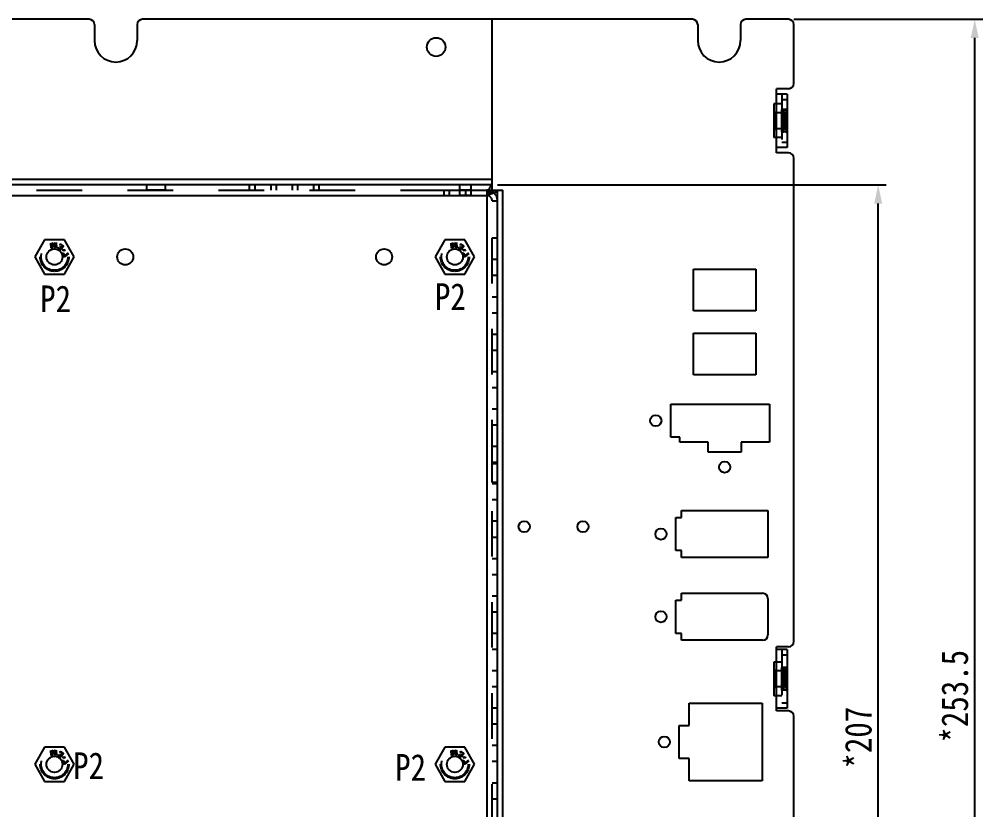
# Model space of a CAD drawing. Header units: millimetres. Extents: x 0 to 8948, y -1340 to 1100.
# Drawn here: x 6604.9 to 6785.4, y -780 to -632 of the extents above; entities that cross this region are included whole.
import ezdxf

# ---------------------------------------------------------------- set-up
doc = ezdxf.new("R2010")
doc.units = ezdxf.units.MM
doc.header["$LTSCALE"] = 85.25
doc.header["$PDMODE"] = 3
doc.header["$PDSIZE"] = 8
doc.linetypes.add('HIDDEN', pattern=[0.2, 0.1, -0.1])
doc.layers.get('0').update_dxf_attribs({"linetype": 'CONTINUOUS'})
doc.layers.get('Defpoints').update_dxf_attribs({"linetype": 'CONTINUOUS'})
doc.layers.add('02___PRT_ALL_AXES', color=7, linetype='CONTINUOUS')
doc.layers.add('DEFAULT_2', color=8, linetype='HIDDEN')
doc.styles.get("Standard").update_dxf_attribs({"font": 'txt', "width": 0.85})
doc.dimstyles.new('DIMSTYLE_1', dxfattribs={"dimtxt": 5, "dimasz": 3.5, "dimexe": 1.5, "dimexo": 1, "dimgap": 1.25, "dimtad": 1, "dimdsep": 46, "dimtxsty": 'Standard', "dimblk": '_FILLED', "dimblk1": '_FILLED', "dimblk2": '_FILLED', "dimcen": 0.09, "dimadec": 0, "dimazin": 0, "dimtp": 0.01, "dimtm": 0.01, "dimtfac": 1, "dimtofl": 0, "dimtmove": 0, "dimatfit": 3, "dimldrblk": '_FILLED', "dimfxl": 0, "dimtolj": 1, "dimarcsym": 0})

# ---------------------------------------------------------------- blocks, each defined once
blk = doc.blocks.new('_FILLED')
at = {"color": 0, "linetype": 'ByBlock'}
blk.add_solid([(0, 0), (-1, 0.214), (-1, -0.214)], dxfattribs=at)
blk = doc.blocks.new('*D105')
at = {"color": 0, "linetype": 'Continuous', "lineweight": -2, "transparency": 16777216}
for p, q in [((6694.51, -663), (6767.32, -663)), ((6765.82, -866.5), (6765.82, -666.5)), ((6694.51, -870), (6767.32, -870))]:
    blk.add_line(p, q, dxfattribs=at)
at = {"layer": 'Defpoints', "color": 0, "linetype": 'Continuous', "transparency": 16777216}
for p in [(6693.51, -663), (6765.82, -663), (6693.51, -870)]:
    blk.add_point(p, dxfattribs=at)
at = {"color": 0, "linetype": 'Continuous', "lineweight": -2, "transparency": 16777216, "xscale": 3.5, "yscale": 3.5, "zscale": 3.5}
for p, rotation in [((6765.82, -663), 90), ((6765.82, -870), 270)]:
    blk.add_blockref('_FILLED', p, dxfattribs=dict(at, rotation=rotation))
at = {"color": 0, "linetype": 'Continuous', "transparency": 16777216, "insert": (6759.57, -766.5), "char_height": 5, "width": 17, "attachment_point": 2, "rotation": 90}
blk.add_mtext('\\A1;*207', dxfattribs=at)
blk = doc.blocks.new('*D112')
at = {"color": 0, "linetype": 'Continuous', "lineweight": -2, "transparency": 16777216}
for p, q in [((6750.01, -632), (6785.4, -632)), ((6783.9, -882), (6783.9, -635.5)), ((6750.01, -885.5), (6785.4, -885.5))]:
    blk.add_line(p, q, dxfattribs=at)
at = {"layer": 'Defpoints', "color": 0, "linetype": 'Continuous', "transparency": 16777216}
for p in [(6749.01, -632), (6783.9, -632), (6749.01, -885.5)]:
    blk.add_point(p, dxfattribs=at)
at = {"color": 0, "linetype": 'Continuous', "lineweight": -2, "transparency": 16777216, "xscale": 3.5, "yscale": 3.5, "zscale": 3.5}
for p, rotation in [((6783.9, -632), 90), ((6783.9, -885.5), 270)]:
    blk.add_blockref('_FILLED', p, dxfattribs=dict(at, rotation=rotation))
at = {"color": 0, "linetype": 'Continuous', "transparency": 16777216, "insert": (6777.65, -758.75), "char_height": 5, "width": 25.5, "attachment_point": 2, "rotation": 90}
blk.add_mtext('\\A1;*253.5', dxfattribs=at)

msp = doc.modelspace()

# ---------------------------------------------------------------- linework, layer by layer
at = {"color": 1, "linetype": 'Continuous'}
for p, q in [((6618.013, -631.996), (6468.013, -631.996)), ((6731.013, -631.996), (6628.013, -631.996))]:
    msp.add_line(p, q, dxfattribs=at)
at = {"color": 3, "linetype": 'Continuous'}
for p, q in [((6619.013, -632.996), (6619.013, -635.996)), ((6627.013, -632.996), (6627.013, -635.996)), ((6693.513, -662.996), (6693.513, -631.996)), ((6732.013, -632.996), (6732.013, -635.996)), ((6740.013, -632.996), (6740.013, -635.996)), ((6749.013, -631.996), (6741.013, -631.996)), ((6750.013, -643.996), (6750.013, -632.996)), ((6749.013, -644.996), (6746.763, -644.996)), ((6746.763, -656.996), (6746.763, -644.996)), ((6748.763, -645.996), (6746.763, -645.996)), ((6748.763, -645.996), (6748.763, -655.996)), ((6748.763, -655.996), (6746.763, -655.996)), ((6749.013, -656.996), (6746.763, -656.996)), ((6750.013, -748.496), (6750.013, -657.996)), ((6693.513, -661.996), (6377.513, -661.996)), ((6693.513, -662.996), (6377.513, -662.996)), ((6694.513, -868.996), (6694.513, -663.996)), ((6694.514, -663.996), (6695.513, -663.996)), ((6695.513, -823.746), (6695.513, -663.996)), ((6378.513, -664.996), (6692.513, -664.996)), ((6692.513, -664.996), (6692.513, -867.996)), ((6731.203, -678.776), (6742.903, -678.776)), ((6731.203, -686.576), (6731.203, -678.776)), ((6742.903, -678.776), (6742.903, -686.576)), ((6742.903, -686.576), (6731.203, -686.576)), ((6731.203, -690.776), (6742.903, -690.776)), ((6731.203, -698.576), (6731.203, -690.776)), ((6742.903, -690.776), (6742.903, -698.576)), ((6742.903, -698.576), (6731.203, -698.576)), ((6726.953, -704.056), (6745.453, -704.056)), ((6726.953, -710.256), (6726.953, -704.056)), ((6745.453, -704.056), (6745.453, -711.156)), ((6728.653, -710.256), (6726.953, -710.256)), ((6728.653, -711.156), (6728.653, -710.256)), ((6733.953, -711.156), (6728.653, -711.156)), ((6733.953, -713.056), (6733.953, -711.156)), ((6745.453, -711.156), (6740.153, -711.156)), ((6740.153, -711.156), (6740.153, -713.056)), ((6740.153, -713.056), (6733.953, -713.056)), ((6727.923, -725.286), (6728.973, -725.286)), ((6727.923, -731.486), (6727.923, -725.286)), ((6728.973, -723.986), (6745.173, -723.986)), ((6728.973, -725.286), (6728.973, -723.986)), ((6745.173, -723.986), (6745.173, -732.786)), ((6728.973, -731.486), (6727.923, -731.486)), ((6728.973, -732.786), (6728.973, -731.486)), ((6745.173, -732.786), (6728.973, -732.786)), ((6728.963, -739.476), (6744.163, -739.476)), ((6728.963, -740.776), (6728.963, -739.476)), ((6727.923, -740.776), (6728.963, -740.776)), ((6727.923, -746.976), (6727.923, -740.776)), ((6745.163, -740.476), (6745.163, -747.276)), ((6728.963, -746.976), (6727.923, -746.976)), ((6728.963, -748.276), (6728.963, -746.976)), ((6744.163, -748.276), (6728.963, -748.276)), ((6749.013, -749.496), (6746.763, -749.496)), ((6746.763, -761.496), (6746.763, -749.496)), ((6748.763, -749.996), (6746.763, -749.996)), ((6748.763, -749.996), (6748.763, -760.996)), ((6730.403, -760.056), (6744.103, -760.056)), ((6730.403, -764.206), (6730.403, -760.056)), ((6744.103, -760.056), (6744.103, -774.556)), ((6748.763, -760.996), (6746.763, -760.996)), ((6749.013, -761.496), (6746.763, -761.496)), ((6750.013, -846.996), (6750.013, -762.496)), ((6728.553, -764.206), (6730.403, -764.206)), ((6728.553, -770.406), (6728.553, -764.206)), ((6730.403, -770.406), (6728.553, -770.406)), ((6730.403, -774.556), (6730.403, -770.406)), ((6744.103, -774.556), (6730.403, -774.556))]:
    msp.add_line(p, q, dxfattribs=at)
at = {"color": 7, "linetype": 'Continuous'}
for p, q in [((6693.513, -663.996), (6693.513, -662.996)), ((6693.513, -663.996), (6694.513, -663.996)), ((6609.666, -673.296), (6607.818, -676.496)), ((6613.361, -673.296), (6609.666, -673.296)), ((6615.208, -676.496), (6613.361, -673.296)), ((6684.666, -673.296), (6682.818, -676.496)), ((6688.361, -673.296), (6684.666, -673.296)), ((6690.208, -676.496), (6688.361, -673.296)), ((6607.818, -676.496), (6609.666, -679.696)), ((6613.361, -679.696), (6615.208, -676.496)), ((6682.818, -676.496), (6684.666, -679.696)), ((6688.361, -679.696), (6690.208, -676.496)), ((6609.666, -679.696), (6613.361, -679.696)), ((6684.666, -679.696), (6688.361, -679.696)), ((6609.666, -768.296), (6607.818, -771.496)), ((6613.361, -768.296), (6609.666, -768.296)), ((6615.208, -771.496), (6613.361, -768.296)), ((6684.666, -768.296), (6682.818, -771.496)), ((6688.361, -768.296), (6684.666, -768.296)), ((6690.208, -771.496), (6688.361, -768.296)), ((6607.818, -771.496), (6609.666, -774.696)), ((6613.361, -774.696), (6615.208, -771.496)), ((6682.818, -771.496), (6684.666, -774.696)), ((6688.361, -774.696), (6690.208, -771.496)), ((6609.666, -774.696), (6613.361, -774.696)), ((6684.666, -774.696), (6688.361, -774.696))]:
    msp.add_line(p, q, dxfattribs=at)
at = {"color": 3, "linetype": 'Continuous'}
for centre, radius, start, end in [((6618.013, -632.996), 1, 0, 90), ((6628.013, -632.996), 1, 90, 180), ((6731.013, -632.996), 1, 0, 90), ((6741.013, -632.996), 1, 90, 180), ((6749.013, -632.996), 1, 0, 90), ((6736.013, -635.996), 4, 180, 0), ((6749.013, -643.996), 1, 270, 0), ((6749.013, -657.996), 1, 0, 90), ((6692.513, -665.996), 2, 62.28559, 70.01104), ((6744.163, -740.476), 1, 0, 90), ((6744.163, -747.276), 1, 270, 0), ((6749.013, -748.496), 1, 270, 0), ((6749.013, -762.496), 1, 0, 90)]:
    msp.add_arc(centre, radius, start, end, dxfattribs=at)
at = {"color": 1, "linetype": 'Continuous'}
msp.add_arc((6623.013, -635.996), 4, 180, 0, dxfattribs=at)
at = {"color": 3, "linetype": 'Continuous'}
for points in [[(6693.513, -662.996), (6693.415, -662.996), (6693.263, -663.127), (6693.126, -663.345), (6692.948, -663.706), (6692.747, -664.263), (6692.594, -664.74), (6692.513, -664.996)], [(6694.513, -663.996), (6694.513, -664.093), (6694.382, -664.246), (6694.163, -664.383), (6693.802, -664.56), (6693.246, -664.762), (6692.769, -664.914), (6692.513, -664.996)]]:
    msp.add_open_spline(points, degree=3, knots=[0, 0, 0, 0, 0.1275582, 0.2247905, 0.3461005, 0.6491201, 1, 1, 1, 1], dxfattribs=at)
at = {"color": 7, "linetype": 'Continuous'}
for points in [[(6693.513, -663.996), (6693.513, -664.189), (6693.267, -664.481), (6692.887, -664.757), (6692.642, -664.914), (6692.513, -664.996)], [(6693.513, -663.996), (6693.32, -663.996), (6693.028, -664.242), (6692.752, -664.621), (6692.595, -664.867), (6692.513, -664.996)]]:
    msp.add_open_spline(points, degree=3, knots=[0, 0, 0, 0, 0.4006962, 0.6839153, 1, 1, 1, 1], dxfattribs=at)
at = {"layer": '02___PRT_ALL_AXES', "color": 8, "linetype": 'HIDDEN'}
for p, q in [((6748.763, -648.896), (6747.763, -648.896)), ((6747.763, -653.096), (6747.763, -648.896)), ((6748.763, -653.096), (6748.763, -648.896)), ((6748.763, -653.096), (6747.763, -653.096)), ((6628.763, -662.996), (6628.763, -663.996)), ((6632.263, -662.996), (6628.763, -662.996)), ((6632.263, -663.996), (6628.763, -663.996)), ((6632.263, -662.996), (6632.263, -663.996)), ((6689.563, -662.996), (6687.463, -662.996)), ((6687.463, -664.996), (6687.463, -662.996)), ((6689.563, -663.996), (6687.463, -663.996)), ((6688.513, -663.996), (6688.513, -664.996)), ((6689.563, -664.996), (6689.563, -662.996)), ((6689.563, -664.996), (6687.463, -664.996)), ((6694.513, -715.246), (6693.513, -715.246)), ((6693.513, -718.746), (6693.513, -715.246)), ((6694.513, -718.746), (6694.513, -715.246)), ((6694.513, -718.746), (6693.513, -718.746)), ((6748.763, -753.396), (6747.763, -753.396)), ((6747.763, -757.596), (6747.763, -753.396)), ((6748.763, -757.596), (6748.763, -753.396)), ((6748.763, -757.596), (6747.763, -757.596))]:
    msp.add_line(p, q, dxfattribs=at)
at = {"layer": '02___PRT_ALL_AXES', "color": 1, "linetype": 'Continuous'}
for centre, radius in [((6683.013, -637.196), 1.75), ((6624.763, -676.496), 1.5), ((6673.263, -676.496), 1.5)]:
    msp.add_circle(centre, radius, dxfattribs=at)
at = {"layer": '02___PRT_ALL_AXES', "color": 3, "linetype": 'Continuous'}
for centre, radius in [((6611.513, -676.496), 1.5), ((6686.513, -676.496), 1.5), ((6724.153, -707.156), 1.05), ((6737.053, -715.856), 1.05), ((6699.513, -726.996), 1.05), ((6710.513, -726.996), 1.05), ((6725.123, -728.386), 1.05), ((6725.123, -743.876), 1.05), ((6725.753, -767.306), 1.05), ((6611.513, -771.496), 1.5), ((6686.513, -771.496), 1.5)]:
    msp.add_circle(centre, radius, dxfattribs=at)
at = {"layer": 'DEFAULT_2', "color": 8, "linetype": 'HIDDEN'}
for p, q in [((6747.763, -645.996), (6747.763, -655.996)), ((6747.763, -647.846), (6746.263, -647.846)), ((6746.263, -647.846), (6746.263, -654.146)), ((6747.763, -646.996), (6748.763, -646.996)), ((6746.283, -648.52), (6746.263, -648.52)), ((6746.283, -648.534), (6746.263, -648.534)), ((6746.263, -648.556), (6746.283, -648.556)), ((6746.283, -648.564), (6746.263, -648.564)), ((6746.283, -648.602), (6746.263, -648.602)), ((6746.263, -648.602), (6746.283, -648.602)), ((6746.283, -648.603), (6746.263, -648.603)), ((6746.283, -648.605), (6746.263, -648.605)), ((6746.283, -648.615), (6746.263, -648.615)), ((6746.263, -648.625), (6746.283, -648.625)), ((6746.283, -648.849), (6746.263, -648.849)), ((6746.283, -648.882), (6746.263, -648.882)), ((6746.283, -648.963), (6746.263, -648.963)), ((6746.283, -648.996), (6746.263, -648.996)), ((6746.283, -649.004), (6746.263, -649.004)), ((6746.283, -649.017), (6746.263, -649.017)), ((6746.283, -649.037), (6746.263, -649.037)), ((6746.283, -649.038), (6746.263, -649.038)), ((6746.283, -649.04), (6746.263, -649.04)), ((6746.283, -649.067), (6746.263, -649.067)), ((6746.283, -649.068), (6746.263, -649.068)), ((6746.283, -649.074), (6746.263, -649.074)), ((6746.283, -649.084), (6746.263, -649.084)), ((6746.263, -649.096), (6746.283, -649.096)), ((6746.283, -649.097), (6746.263, -649.097)), ((6746.283, -649.142), (6746.263, -649.142)), ((6746.283, -649.154), (6746.263, -649.154)), ((6746.283, -649.183), (6746.263, -649.183)), ((6746.283, -649.187), (6746.263, -649.187)), ((6746.263, -649.19), (6746.283, -649.19)), ((6746.263, -649.196), (6746.283, -649.196)), ((6746.563, -649.496), (6746.263, -649.196)), ((6746.283, -649.264), (6746.263, -649.264)), ((6746.283, -649.281), (6746.263, -649.281)), ((6746.283, -649.284), (6746.263, -649.284)), ((6746.283, -649.285), (6746.263, -649.285)), ((6746.263, -649.287), (6746.283, -649.287)), ((6746.283, -649.301), (6746.263, -649.301)), ((6746.283, -649.304), (6746.263, -649.304)), ((6746.263, -649.306), (6746.283, -649.306)), ((6746.283, -649.319), (6746.263, -649.319)), ((6746.283, -649.321), (6746.263, -649.321)), ((6746.283, -649.329), (6746.263, -649.329)), ((6746.283, -649.329), (6746.263, -649.329)), ((6746.283, -649.39), (6746.263, -649.39)), ((6746.283, -649.391), (6746.263, -649.391)), ((6746.263, -649.403), (6746.283, -649.403)), ((6746.283, -649.428), (6746.263, -649.428)), ((6746.283, -649.434), (6746.263, -649.434)), ((6746.283, -649.449), (6746.263, -649.449)), ((6746.283, -649.452), (6746.263, -649.452)), ((6746.263, -649.465), (6746.283, -649.465)), ((6746.283, -649.469), (6746.263, -649.469)), ((6746.283, -649.479), (6746.263, -649.479)), ((6746.263, -649.48), (6746.283, -649.48)), ((6746.283, -649.483), (6746.263, -649.483)), ((6746.283, -649.494), (6746.263, -649.494)), ((6746.263, -649.508), (6746.283, -649.508)), ((6746.263, -649.509), (6746.283, -649.509)), ((6746.283, -649.51), (6746.263, -649.51)), ((6746.263, -649.544), (6746.283, -649.544)), ((6746.283, -649.551), (6746.263, -649.551)), ((6746.283, -649.61), (6746.263, -649.61)), ((6746.263, -649.618), (6746.283, -649.618)), ((6746.283, -649.642), (6746.263, -649.642)), ((6746.283, -649.653), (6746.263, -649.653)), ((6746.263, -649.665), (6746.283, -649.665)), ((6746.263, -649.676), (6746.283, -649.676)), ((6746.283, -649.676), (6746.263, -649.676)), ((6746.283, -649.687), (6746.263, -649.687)), ((6746.283, -649.689), (6746.263, -649.689)), ((6746.283, -649.727), (6746.263, -649.727)), ((6746.283, -648.52), (6746.283, -650.411)), ((6748.433, -649.496), (6746.563, -649.496)), ((6746.563, -649.496), (6746.563, -652.496)), ((6748.143, -648.871), (6747.763, -648.871)), ((6748.143, -649.096), (6748.633, -648.871)), ((6748.143, -653.121), (6748.143, -648.871)), ((6748.433, -649.496), (6748.733, -649.196)), ((6748.433, -649.496), (6748.433, -652.496)), ((6748.733, -648.871), (6748.633, -648.871)), ((6748.633, -648.871), (6748.633, -653.121)), ((6748.733, -653.121), (6748.733, -648.871)), ((6746.283, -649.756), (6746.263, -649.756)), ((6746.283, -649.764), (6746.263, -649.764)), ((6746.283, -649.764), (6746.263, -649.764)), ((6746.263, -649.84), (6746.283, -649.84)), ((6746.283, -649.858), (6746.263, -649.858)), ((6746.283, -649.887), (6746.263, -649.887)), ((6746.283, -649.9), (6746.263, -649.9)), ((6746.263, -649.91), (6746.283, -649.91)), ((6746.283, -649.927), (6746.263, -649.927)), ((6746.263, -649.958), (6746.283, -649.958)), ((6746.283, -649.965), (6746.263, -649.965)), ((6746.263, -650.094), (6746.283, -650.094)), ((6746.283, -650.129), (6746.263, -650.129)), ((6746.283, -650.157), (6746.263, -650.157)), ((6746.283, -650.165), (6746.263, -650.165)), ((6746.283, -650.194), (6746.263, -650.194)), ((6746.283, -650.205), (6746.263, -650.205)), ((6746.283, -650.233), (6746.263, -650.233)), ((6746.283, -650.241), (6746.263, -650.241)), ((6746.283, -650.4), (6746.263, -650.4)), ((6746.283, -650.411), (6746.263, -650.411)), ((6746.283, -650.551), (6746.263, -650.551)), ((6746.283, -650.552), (6746.263, -650.552)), ((6746.283, -650.593), (6746.263, -650.593)), ((6746.283, -650.602), (6746.263, -650.602)), ((6746.283, -650.603), (6746.263, -650.603)), ((6746.283, -650.604), (6746.263, -650.604)), ((6746.283, -650.626), (6746.263, -650.626)), ((6746.283, -650.632), (6746.263, -650.632)), ((6746.263, -650.633), (6746.283, -650.633)), ((6746.283, -650.637), (6746.263, -650.637)), ((6746.283, -650.641), (6746.263, -650.641)), ((6746.283, -650.719), (6746.263, -650.719)), ((6746.283, -650.734), (6746.263, -650.734)), ((6746.283, -650.735), (6746.263, -650.735)), ((6746.283, -650.744), (6746.263, -650.744)), ((6746.283, -650.768), (6746.263, -650.768)), ((6746.283, -650.78), (6746.263, -650.78)), ((6746.283, -650.825), (6746.263, -650.825)), ((6746.283, -650.853), (6746.263, -650.853)), ((6746.283, -650.859), (6746.263, -650.859)), ((6746.263, -650.885), (6746.283, -650.885)), ((6746.283, -650.885), (6746.263, -650.885)), ((6746.283, -650.891), (6746.263, -650.891)), ((6746.283, -650.893), (6746.263, -650.893)), ((6746.263, -650.9), (6746.283, -650.9)), ((6746.283, -650.904), (6746.263, -650.904)), ((6746.283, -650.931), (6746.263, -650.931)), ((6746.263, -650.932), (6746.283, -650.932)), ((6746.283, -650.551), (6746.283, -650.932)), ((6746.563, -652.496), (6746.263, -652.796)), ((6748.433, -652.496), (6746.563, -652.496)), ((6748.143, -653.121), (6747.763, -653.121)), ((6748.143, -652.896), (6748.633, -653.121)), ((6748.433, -652.496), (6748.733, -652.796)), ((6748.733, -653.121), (6748.633, -653.121)), ((6747.763, -654.146), (6746.263, -654.146)), ((6747.763, -654.996), (6748.763, -654.996)), ((6386.513, -663.996), (6684.513, -663.996)), ((6648.013, -662.996), (6648.013, -663.996)), ((6649.013, -662.996), (6649.013, -663.996)), ((6652.013, -662.996), (6652.013, -663.996)), ((6653.013, -662.996), (6653.013, -663.996)), ((6656.013, -662.996), (6656.013, -663.996)), ((6657.013, -662.996), (6657.013, -663.996)), ((6660.013, -662.996), (6660.013, -663.996)), ((6661.013, -662.996), (6661.013, -663.996)), ((6684.513, -663.996), (6692.513, -663.996)), ((6684.513, -664.996), (6684.513, -663.996)), ((6685.513, -664.996), (6685.513, -663.996)), ((6692.513, -663.996), (6693.513, -663.996)), ((6692.513, -663.996), (6692.513, -664.996)), ((6693.513, -868.996), (6693.513, -663.996)), ((6694.513, -663.996), (6694.514, -663.996)), ((6693.513, -665.996), (6694.513, -665.996)), ((6694.513, -672.996), (6693.513, -672.996)), ((6610.893, -674.836), (6610.825, -673.885)), ((6611.08, -674.822), (6610.893, -674.836)), ((6610.948, -673.855), (6611.003, -674.615)), ((6611.003, -674.615), (6611.237, -673.81)), ((6611.328, -673.909), (6611.08, -674.822)), ((6611.704, -674.778), (6611.328, -673.909)), ((6611.404, -673.798), (6611.751, -674.561)), ((6611.751, -674.561), (6611.696, -673.802)), ((6611.891, -674.764), (6611.704, -674.778)), ((6611.823, -673.814), (6611.891, -674.764)), ((6612.18, -674.739), (6612.206, -674.656)), ((6612.208, -674.855), (6612.18, -674.739)), ((6612.206, -674.656), (6612.295, -674.709)), ((6612.257, -674.935), (6612.208, -674.855)), ((6612.371, -675.028), (6612.257, -674.935)), ((6612.295, -674.709), (6612.298, -674.786)), ((6612.298, -674.786), (6612.33, -674.854)), ((6612.33, -674.854), (6612.408, -674.926)), ((6612.408, -674.926), (6612.48, -674.969)), ((6612.462, -674.189), (6612.513, -674.145)), ((6612.552, -674.243), (6612.462, -674.189)), ((6612.48, -674.969), (6612.58, -675.005)), ((6612.513, -674.145), (6612.582, -674.112)), ((6612.591, -674.217), (6612.552, -674.243)), ((6612.58, -675.005), (6612.655, -675)), ((6612.582, -674.112), (6612.657, -674.108)), ((6612.584, -674.634), (6612.627, -674.561)), ((6612.655, -674.677), (6612.584, -674.634)), ((6612.649, -674.202), (6612.591, -674.217)), ((6612.627, -674.561), (6612.699, -674.604)), ((6612.696, -674.205), (6612.649, -674.202)), ((6612.74, -674.778), (6612.655, -674.677)), ((6612.655, -675), (6612.724, -674.967)), ((6612.657, -674.108), (6612.751, -674.114)), ((6612.796, -674.241), (6612.696, -674.205)), ((6612.699, -674.604), (6612.817, -674.651)), ((6612.724, -674.967), (6612.746, -674.931)), ((6612.754, -674.836), (6612.74, -674.778)), ((6612.746, -674.931), (6612.754, -674.836)), ((6612.751, -674.114), (6612.827, -674.137)), ((6612.903, -674.305), (6612.796, -674.241)), ((6612.835, -674.984), (6612.813, -675.021)), ((6612.817, -674.651), (6612.892, -674.646)), ((6612.931, -674.744), (6612.82, -674.727)), ((6612.82, -674.727), (6612.858, -674.824)), ((6612.861, -674.901), (6612.835, -674.984)), ((6612.858, -674.824), (6612.861, -674.901)), ((6612.892, -674.646), (6612.972, -674.595)), ((6612.981, -674.377), (6612.903, -674.305)), ((6613, -674.711), (6612.931, -674.744)), ((6612.972, -674.595), (6613.016, -674.522)), ((6612.98, -674.229), (6613.036, -674.286)), ((6613.006, -674.417), (6612.981, -674.377)), ((6613.061, -674.649), (6613, -674.711)), ((6613.02, -674.475), (6613.006, -674.417)), ((6613.016, -674.522), (6613.02, -674.475)), ((6613.036, -674.286), (6613.086, -674.365)), ((6613.105, -674.576), (6613.061, -674.649)), ((6613.086, -674.365), (6613.117, -674.434)), ((6613.12, -674.51), (6613.105, -674.576)), ((6613.117, -674.434), (6613.12, -674.51)), ((6685.893, -674.836), (6685.825, -673.885)), ((6686.08, -674.822), (6685.893, -674.836)), ((6685.948, -673.855), (6686.003, -674.615)), ((6686.003, -674.615), (6686.237, -673.81)), ((6686.328, -673.909), (6686.08, -674.822)), ((6686.704, -674.778), (6686.328, -673.909)), ((6686.404, -673.798), (6686.751, -674.561)), ((6686.751, -674.561), (6686.696, -673.802)), ((6686.891, -674.764), (6686.704, -674.778)), ((6686.823, -673.814), (6686.891, -674.764)), ((6687.18, -674.739), (6687.206, -674.656)), ((6687.208, -674.855), (6687.18, -674.739)), ((6687.206, -674.656), (6687.295, -674.709)), ((6687.257, -674.935), (6687.208, -674.855)), ((6687.371, -675.028), (6687.257, -674.935)), ((6687.295, -674.709), (6687.298, -674.786)), ((6687.298, -674.786), (6687.33, -674.854)), ((6687.33, -674.854), (6687.408, -674.926)), ((6687.408, -674.926), (6687.48, -674.969)), ((6687.462, -674.189), (6687.513, -674.145)), ((6687.552, -674.243), (6687.462, -674.189)), ((6687.48, -674.969), (6687.58, -675.005)), ((6687.513, -674.145), (6687.582, -674.112)), ((6687.591, -674.217), (6687.552, -674.243)), ((6687.58, -675.005), (6687.655, -675)), ((6687.582, -674.112), (6687.657, -674.108)), ((6687.584, -674.634), (6687.627, -674.561)), ((6687.655, -674.677), (6687.584, -674.634)), ((6687.649, -674.202), (6687.591, -674.217)), ((6687.627, -674.561), (6687.699, -674.604)), ((6687.696, -674.205), (6687.649, -674.202)), ((6687.74, -674.778), (6687.655, -674.677)), ((6687.655, -675), (6687.724, -674.967)), ((6687.657, -674.108), (6687.751, -674.114)), ((6687.796, -674.241), (6687.696, -674.205)), ((6687.699, -674.604), (6687.817, -674.651)), ((6687.724, -674.967), (6687.746, -674.931)), ((6687.754, -674.836), (6687.74, -674.778)), ((6687.746, -674.931), (6687.754, -674.836)), ((6687.751, -674.114), (6687.827, -674.137)), ((6687.903, -674.305), (6687.796, -674.241)), ((6687.835, -674.984), (6687.813, -675.021)), ((6687.817, -674.651), (6687.892, -674.646)), ((6687.931, -674.744), (6687.82, -674.727)), ((6687.82, -674.727), (6687.858, -674.824)), ((6687.861, -674.901), (6687.835, -674.984)), ((6687.858, -674.824), (6687.861, -674.901)), ((6687.892, -674.646), (6687.972, -674.595)), ((6687.981, -674.377), (6687.903, -674.305)), ((6688, -674.711), (6687.931, -674.744)), ((6687.972, -674.595), (6688.016, -674.522)), ((6687.98, -674.229), (6688.036, -674.286)), ((6688.006, -674.417), (6687.981, -674.377)), ((6688.061, -674.649), (6688, -674.711)), ((6688.02, -674.475), (6688.006, -674.417)), ((6688.016, -674.522), (6688.02, -674.475)), ((6688.036, -674.286), (6688.086, -674.365)), ((6688.105, -674.576), (6688.061, -674.649)), ((6688.086, -674.365), (6688.117, -674.434)), ((6688.12, -674.51), (6688.105, -674.576)), ((6688.117, -674.434), (6688.12, -674.51)), ((6612.407, -675.05), (6612.371, -675.028)), ((6612.543, -675.106), (6612.407, -675.05)), ((6612.636, -675.113), (6612.543, -675.106)), ((6612.751, -675.083), (6612.636, -675.113)), ((6612.813, -675.021), (6612.751, -675.083)), ((6613.09, -675.758), (6613.194, -675.735)), ((6613.254, -676.49), (6613.09, -675.758)), ((6613.099, -675.203), (6613.104, -675.174)), ((6613.246, -675.227), (6613.099, -675.203)), ((6613.104, -675.174), (6613.28, -675.203)), ((6613.124, -675.313), (6613.246, -675.227)), ((6613.148, -675.347), (6613.124, -675.313)), ((6613.27, -675.261), (6613.148, -675.347)), ((6613.194, -675.735), (6613.33, -676.344)), ((6613.242, -675.408), (6613.27, -675.261)), ((6613.272, -675.413), (6613.242, -675.408)), ((6613.358, -676.466), (6613.254, -676.49)), ((6613.304, -675.237), (6613.272, -675.413)), ((6613.28, -675.203), (6613.313, -675.027)), ((6613.481, -675.266), (6613.304, -675.237)), ((6613.313, -675.027), (6613.343, -675.032)), ((6613.343, -675.032), (6613.315, -675.178)), ((6613.315, -675.178), (6613.437, -675.093)), ((6613.33, -676.344), (6614.107, -675.746)), ((6613.461, -675.127), (6613.339, -675.213)), ((6613.339, -675.213), (6613.486, -675.237)), ((6614.138, -675.864), (6613.358, -676.466)), ((6613.437, -675.093), (6613.461, -675.127)), ((6613.486, -675.237), (6613.481, -675.266)), ((6687.407, -675.05), (6687.371, -675.028)), ((6687.543, -675.106), (6687.407, -675.05)), ((6687.636, -675.113), (6687.543, -675.106)), ((6687.751, -675.083), (6687.636, -675.113)), ((6687.813, -675.021), (6687.751, -675.083)), ((6688.09, -675.758), (6688.194, -675.735)), ((6688.254, -676.49), (6688.09, -675.758)), ((6688.099, -675.203), (6688.104, -675.174)), ((6688.246, -675.227), (6688.099, -675.203)), ((6688.104, -675.174), (6688.28, -675.203)), ((6688.124, -675.313), (6688.246, -675.227)), ((6688.148, -675.347), (6688.124, -675.313)), ((6688.27, -675.261), (6688.148, -675.347)), ((6688.194, -675.735), (6688.33, -676.344)), ((6688.242, -675.408), (6688.27, -675.261)), ((6688.272, -675.413), (6688.242, -675.408)), ((6688.358, -676.466), (6688.254, -676.49)), ((6688.304, -675.237), (6688.272, -675.413)), ((6688.28, -675.203), (6688.313, -675.027)), ((6688.481, -675.266), (6688.304, -675.237)), ((6688.313, -675.027), (6688.343, -675.032)), ((6688.343, -675.032), (6688.315, -675.178)), ((6688.315, -675.178), (6688.437, -675.093)), ((6688.33, -676.344), (6689.107, -675.746)), ((6688.461, -675.127), (6688.339, -675.213)), ((6688.339, -675.213), (6688.486, -675.237)), ((6689.138, -675.864), (6688.358, -676.466)), ((6688.437, -675.093), (6688.461, -675.127)), ((6688.486, -675.237), (6688.481, -675.266)), ((6694.513, -676.996), (6693.513, -676.996)), ((6694.513, -679.996), (6693.513, -679.996)), ((6694.513, -683.996), (6693.513, -683.996)), ((6694.513, -686.996), (6693.513, -686.996)), ((6694.513, -690.996), (6693.513, -690.996)), ((6694.513, -693.996), (6693.513, -693.996)), ((6694.513, -697.996), (6693.513, -697.996)), ((6694.513, -700.996), (6693.513, -700.996)), ((6694.513, -704.996), (6693.513, -704.996)), ((6694.513, -707.996), (6693.513, -707.996)), ((6694.513, -711.996), (6693.513, -711.996)), ((6694.513, -714.996), (6693.513, -714.996)), ((6694.513, -718.996), (6693.513, -718.996)), ((6694.513, -721.996), (6693.513, -721.996)), ((6694.513, -725.996), (6693.513, -725.996)), ((6694.513, -728.996), (6693.513, -728.996)), ((6694.513, -732.996), (6693.513, -732.996)), ((6694.513, -735.996), (6693.513, -735.996)), ((6694.513, -739.996), (6693.513, -739.996)), ((6694.513, -742.996), (6693.513, -742.996)), ((6694.513, -746.996), (6693.513, -746.996)), ((6694.513, -749.996), (6693.513, -749.996)), ((6747.763, -749.996), (6747.763, -760.996)), ((6747.763, -752.346), (6746.263, -752.346)), ((6746.263, -752.346), (6746.263, -758.646)), ((6747.763, -750.996), (6748.763, -750.996)), ((6694.513, -753.996), (6693.513, -753.996)), ((6746.283, -753.02), (6746.263, -753.02)), ((6746.283, -753.034), (6746.263, -753.034)), ((6746.263, -753.056), (6746.283, -753.056)), ((6746.283, -753.064), (6746.263, -753.064)), ((6746.283, -753.102), (6746.263, -753.102)), ((6746.263, -753.102), (6746.283, -753.102)), ((6746.283, -753.103), (6746.263, -753.103)), ((6746.283, -753.105), (6746.263, -753.105)), ((6746.283, -753.115), (6746.263, -753.115)), ((6746.263, -753.125), (6746.283, -753.125)), ((6746.283, -753.349), (6746.263, -753.349)), ((6746.283, -753.382), (6746.263, -753.382)), ((6746.283, -753.463), (6746.263, -753.463)), ((6746.283, -753.496), (6746.263, -753.496)), ((6746.283, -753.504), (6746.263, -753.504)), ((6746.283, -753.517), (6746.263, -753.517)), ((6746.283, -753.537), (6746.263, -753.537)), ((6746.283, -753.538), (6746.263, -753.538)), ((6746.283, -753.54), (6746.263, -753.54)), ((6746.283, -753.567), (6746.263, -753.567)), ((6746.283, -753.568), (6746.263, -753.568)), ((6746.283, -753.574), (6746.263, -753.574)), ((6746.283, -753.584), (6746.263, -753.584)), ((6746.263, -753.596), (6746.283, -753.596)), ((6746.283, -753.597), (6746.263, -753.597)), ((6746.283, -753.642), (6746.263, -753.642)), ((6746.283, -753.654), (6746.263, -753.654)), ((6746.283, -753.683), (6746.263, -753.683)), ((6746.283, -753.687), (6746.263, -753.687)), ((6746.263, -753.69), (6746.283, -753.69)), ((6746.263, -753.696), (6746.283, -753.696)), ((6746.563, -753.996), (6746.263, -753.696)), ((6746.283, -753.764), (6746.263, -753.764)), ((6746.283, -753.781), (6746.263, -753.781)), ((6746.283, -753.784), (6746.263, -753.784)), ((6746.283, -753.785), (6746.263, -753.785)), ((6746.263, -753.787), (6746.283, -753.787)), ((6746.283, -753.801), (6746.263, -753.801)), ((6746.283, -753.804), (6746.263, -753.804)), ((6746.263, -753.806), (6746.283, -753.806)), ((6746.283, -753.819), (6746.263, -753.819)), ((6746.283, -753.821), (6746.263, -753.821)), ((6746.283, -753.829), (6746.263, -753.829)), ((6746.283, -753.829), (6746.263, -753.829)), ((6746.283, -753.89), (6746.263, -753.89)), ((6746.283, -753.891), (6746.263, -753.891)), ((6746.263, -753.903), (6746.283, -753.903)), ((6746.283, -753.928), (6746.263, -753.928)), ((6746.283, -753.934), (6746.263, -753.934)), ((6746.283, -753.949), (6746.263, -753.949)), ((6746.283, -753.952), (6746.263, -753.952)), ((6746.263, -753.965), (6746.283, -753.965)), ((6746.283, -753.969), (6746.263, -753.969)), ((6746.283, -753.979), (6746.263, -753.979)), ((6746.263, -753.98), (6746.283, -753.98)), ((6746.283, -753.983), (6746.263, -753.983)), ((6746.283, -753.994), (6746.263, -753.994)), ((6746.263, -754.008), (6746.283, -754.008)), ((6746.263, -754.009), (6746.283, -754.009)), ((6746.283, -754.01), (6746.263, -754.01)), ((6746.263, -754.044), (6746.283, -754.044)), ((6746.283, -754.051), (6746.263, -754.051)), ((6746.283, -754.11), (6746.263, -754.11)), ((6746.263, -754.118), (6746.283, -754.118)), ((6746.283, -754.142), (6746.263, -754.142)), ((6746.283, -754.153), (6746.263, -754.153)), ((6746.263, -754.165), (6746.283, -754.165)), ((6746.263, -754.176), (6746.283, -754.176)), ((6746.283, -754.176), (6746.263, -754.176)), ((6746.283, -754.187), (6746.263, -754.187)), ((6746.283, -754.189), (6746.263, -754.189)), ((6746.283, -754.227), (6746.263, -754.227)), ((6746.283, -754.256), (6746.263, -754.256)), ((6746.283, -754.264), (6746.263, -754.264)), ((6746.283, -754.264), (6746.263, -754.264)), ((6746.263, -754.34), (6746.283, -754.34)), ((6746.283, -754.358), (6746.263, -754.358)), ((6746.283, -754.387), (6746.263, -754.387)), ((6746.283, -754.4), (6746.263, -754.4)), ((6746.263, -754.41), (6746.283, -754.41)), ((6746.283, -754.427), (6746.263, -754.427)), ((6746.283, -753.02), (6746.283, -754.911)), ((6748.433, -753.996), (6746.563, -753.996)), ((6746.563, -753.996), (6746.563, -756.996)), ((6748.143, -753.371), (6747.763, -753.371)), ((6748.143, -753.596), (6748.633, -753.371)), ((6748.143, -757.621), (6748.143, -753.371)), ((6748.433, -753.996), (6748.733, -753.696)), ((6748.433, -753.996), (6748.433, -756.996)), ((6748.733, -753.371), (6748.633, -753.371)), ((6748.633, -753.371), (6748.633, -757.621)), ((6748.733, -757.621), (6748.733, -753.371)), ((6746.263, -754.458), (6746.283, -754.458)), ((6746.283, -754.465), (6746.263, -754.465)), ((6746.263, -754.594), (6746.283, -754.594)), ((6746.283, -754.629), (6746.263, -754.629)), ((6746.283, -754.657), (6746.263, -754.657)), ((6746.283, -754.665), (6746.263, -754.665)), ((6746.283, -754.694), (6746.263, -754.694)), ((6746.283, -754.705), (6746.263, -754.705)), ((6746.283, -754.733), (6746.263, -754.733)), ((6746.283, -754.741), (6746.263, -754.741)), ((6746.283, -754.9), (6746.263, -754.9)), ((6746.283, -754.911), (6746.263, -754.911)), ((6746.283, -755.051), (6746.263, -755.051)), ((6746.283, -755.052), (6746.263, -755.052)), ((6746.283, -755.093), (6746.263, -755.093)), ((6746.283, -755.102), (6746.263, -755.102)), ((6746.283, -755.103), (6746.263, -755.103)), ((6746.283, -755.104), (6746.263, -755.104)), ((6746.283, -755.126), (6746.263, -755.126)), ((6746.283, -755.132), (6746.263, -755.132)), ((6746.263, -755.133), (6746.283, -755.133)), ((6746.283, -755.137), (6746.263, -755.137)), ((6746.283, -755.141), (6746.263, -755.141)), ((6746.283, -755.219), (6746.263, -755.219)), ((6746.283, -755.234), (6746.263, -755.234)), ((6746.283, -755.235), (6746.263, -755.235)), ((6746.283, -755.244), (6746.263, -755.244)), ((6746.283, -755.268), (6746.263, -755.268)), ((6746.283, -755.28), (6746.263, -755.28)), ((6746.283, -755.325), (6746.263, -755.325)), ((6746.283, -755.353), (6746.263, -755.353)), ((6746.283, -755.359), (6746.263, -755.359)), ((6746.263, -755.385), (6746.283, -755.385)), ((6746.283, -755.385), (6746.263, -755.385)), ((6746.283, -755.391), (6746.263, -755.391)), ((6746.283, -755.393), (6746.263, -755.393)), ((6746.263, -755.4), (6746.283, -755.4)), ((6746.283, -755.404), (6746.263, -755.404)), ((6746.283, -755.431), (6746.263, -755.431)), ((6746.263, -755.432), (6746.283, -755.432)), ((6746.283, -755.051), (6746.283, -755.432)), ((6694.513, -756.996), (6693.513, -756.996)), ((6746.563, -756.996), (6746.263, -757.296)), ((6748.433, -756.996), (6746.563, -756.996)), ((6748.143, -757.621), (6747.763, -757.621)), ((6748.143, -757.396), (6748.633, -757.621)), ((6748.433, -756.996), (6748.733, -757.296)), ((6748.733, -757.621), (6748.633, -757.621)), ((6747.763, -758.646), (6746.263, -758.646)), ((6694.513, -760.996), (6693.513, -760.996)), ((6747.763, -759.996), (6748.763, -759.996)), ((6694.513, -763.996), (6693.513, -763.996)), ((6610.948, -768.855), (6611.003, -769.615)), ((6611.003, -769.615), (6611.237, -768.81)), ((6611.404, -768.798), (6611.751, -769.561)), ((6611.751, -769.561), (6611.696, -768.802)), ((6611.823, -768.814), (6611.891, -769.764)), ((6685.948, -768.855), (6686.003, -769.615)), ((6686.003, -769.615), (6686.237, -768.81)), ((6686.404, -768.798), (6686.751, -769.561)), ((6686.751, -769.561), (6686.696, -768.802)), ((6686.823, -768.814), (6686.891, -769.764)), ((6694.513, -767.996), (6693.513, -767.996)), ((6610.893, -769.836), (6610.825, -768.885)), ((6611.08, -769.822), (6610.893, -769.836)), ((6611.328, -768.909), (6611.08, -769.822)), ((6611.704, -769.778), (6611.328, -768.909)), ((6611.891, -769.764), (6611.704, -769.778)), ((6612.18, -769.739), (6612.206, -769.656)), ((6612.208, -769.855), (6612.18, -769.739)), ((6612.206, -769.656), (6612.295, -769.709)), ((6612.257, -769.935), (6612.208, -769.855)), ((6612.371, -770.028), (6612.257, -769.935)), ((6612.295, -769.709), (6612.298, -769.786)), ((6612.298, -769.786), (6612.33, -769.854)), ((6612.33, -769.854), (6612.408, -769.926)), ((6612.407, -770.05), (6612.371, -770.028)), ((6612.543, -770.106), (6612.407, -770.05)), ((6612.408, -769.926), (6612.48, -769.969)), ((6612.462, -769.189), (6612.513, -769.145)), ((6612.552, -769.243), (6612.462, -769.189)), ((6612.48, -769.969), (6612.58, -770.005)), ((6612.513, -769.145), (6612.582, -769.112)), ((6612.636, -770.113), (6612.543, -770.106)), ((6612.591, -769.217), (6612.552, -769.243)), ((6612.58, -770.005), (6612.655, -770)), ((6612.582, -769.112), (6612.657, -769.108)), ((6612.584, -769.634), (6612.627, -769.561)), ((6612.655, -769.677), (6612.584, -769.634)), ((6612.649, -769.202), (6612.591, -769.217)), ((6612.627, -769.561), (6612.699, -769.604)), ((6612.751, -770.083), (6612.636, -770.113)), ((6612.696, -769.205), (6612.649, -769.202)), ((6612.74, -769.778), (6612.655, -769.677)), ((6612.655, -770), (6612.724, -769.967)), ((6612.657, -769.108), (6612.751, -769.114)), ((6612.796, -769.241), (6612.696, -769.205)), ((6612.699, -769.604), (6612.817, -769.651)), ((6612.724, -769.967), (6612.746, -769.931)), ((6612.754, -769.836), (6612.74, -769.778)), ((6612.746, -769.931), (6612.754, -769.836)), ((6612.751, -769.114), (6612.827, -769.137)), ((6612.813, -770.021), (6612.751, -770.083)), ((6612.903, -769.305), (6612.796, -769.241)), ((6612.835, -769.984), (6612.813, -770.021)), ((6612.817, -769.651), (6612.892, -769.646)), ((6612.931, -769.744), (6612.82, -769.727)), ((6612.82, -769.727), (6612.858, -769.824)), ((6612.861, -769.901), (6612.835, -769.984)), ((6612.858, -769.824), (6612.861, -769.901)), ((6612.892, -769.646), (6612.972, -769.595)), ((6612.981, -769.377), (6612.903, -769.305)), ((6613, -769.711), (6612.931, -769.744)), ((6612.972, -769.595), (6613.016, -769.522)), ((6612.98, -769.229), (6613.036, -769.286)), ((6613.006, -769.417), (6612.981, -769.377)), ((6613.061, -769.649), (6613, -769.711)), ((6613.02, -769.475), (6613.006, -769.417)), ((6613.016, -769.522), (6613.02, -769.475)), ((6613.036, -769.286), (6613.086, -769.365)), ((6613.105, -769.576), (6613.061, -769.649)), ((6613.086, -769.365), (6613.117, -769.434)), ((6613.099, -770.203), (6613.104, -770.174)), ((6613.246, -770.227), (6613.099, -770.203)), ((6613.104, -770.174), (6613.28, -770.203)), ((6613.12, -769.51), (6613.105, -769.576)), ((6613.117, -769.434), (6613.12, -769.51)), ((6613.124, -770.313), (6613.246, -770.227)), ((6613.148, -770.347), (6613.124, -770.313)), ((6613.27, -770.261), (6613.148, -770.347)), ((6613.242, -770.408), (6613.27, -770.261)), ((6613.272, -770.413), (6613.242, -770.408)), ((6613.304, -770.237), (6613.272, -770.413)), ((6613.28, -770.203), (6613.313, -770.027)), ((6613.481, -770.266), (6613.304, -770.237)), ((6613.313, -770.027), (6613.343, -770.032)), ((6613.343, -770.032), (6613.315, -770.178)), ((6613.315, -770.178), (6613.437, -770.093)), ((6613.461, -770.127), (6613.339, -770.213)), ((6613.339, -770.213), (6613.486, -770.237)), ((6613.437, -770.093), (6613.461, -770.127)), ((6613.486, -770.237), (6613.481, -770.266)), ((6685.893, -769.836), (6685.825, -768.885)), ((6686.08, -769.822), (6685.893, -769.836)), ((6686.328, -768.909), (6686.08, -769.822)), ((6686.704, -769.778), (6686.328, -768.909)), ((6686.891, -769.764), (6686.704, -769.778)), ((6687.18, -769.739), (6687.206, -769.656)), ((6687.208, -769.855), (6687.18, -769.739)), ((6687.206, -769.656), (6687.295, -769.709)), ((6687.257, -769.935), (6687.208, -769.855)), ((6687.371, -770.028), (6687.257, -769.935)), ((6687.295, -769.709), (6687.298, -769.786)), ((6687.298, -769.786), (6687.33, -769.854)), ((6687.33, -769.854), (6687.408, -769.926)), ((6687.407, -770.05), (6687.371, -770.028)), ((6687.543, -770.106), (6687.407, -770.05)), ((6687.408, -769.926), (6687.48, -769.969)), ((6687.462, -769.189), (6687.513, -769.145)), ((6687.552, -769.243), (6687.462, -769.189)), ((6687.48, -769.969), (6687.58, -770.005)), ((6687.513, -769.145), (6687.582, -769.112)), ((6687.636, -770.113), (6687.543, -770.106)), ((6687.591, -769.217), (6687.552, -769.243)), ((6687.58, -770.005), (6687.655, -770)), ((6687.582, -769.112), (6687.657, -769.108)), ((6687.584, -769.634), (6687.627, -769.561)), ((6687.655, -769.677), (6687.584, -769.634)), ((6687.649, -769.202), (6687.591, -769.217)), ((6687.627, -769.561), (6687.699, -769.604)), ((6687.751, -770.083), (6687.636, -770.113)), ((6687.696, -769.205), (6687.649, -769.202)), ((6687.74, -769.778), (6687.655, -769.677)), ((6687.655, -770), (6687.724, -769.967)), ((6687.657, -769.108), (6687.751, -769.114)), ((6687.796, -769.241), (6687.696, -769.205)), ((6687.699, -769.604), (6687.817, -769.651)), ((6687.724, -769.967), (6687.746, -769.931)), ((6687.754, -769.836), (6687.74, -769.778)), ((6687.746, -769.931), (6687.754, -769.836)), ((6687.751, -769.114), (6687.827, -769.137)), ((6687.813, -770.021), (6687.751, -770.083)), ((6687.903, -769.305), (6687.796, -769.241)), ((6687.835, -769.984), (6687.813, -770.021)), ((6687.817, -769.651), (6687.892, -769.646)), ((6687.931, -769.744), (6687.82, -769.727)), ((6687.82, -769.727), (6687.858, -769.824)), ((6687.861, -769.901), (6687.835, -769.984)), ((6687.858, -769.824), (6687.861, -769.901)), ((6687.892, -769.646), (6687.972, -769.595)), ((6687.981, -769.377), (6687.903, -769.305)), ((6688, -769.711), (6687.931, -769.744)), ((6687.972, -769.595), (6688.016, -769.522)), ((6687.98, -769.229), (6688.036, -769.286)), ((6688.006, -769.417), (6687.981, -769.377)), ((6688.061, -769.649), (6688, -769.711)), ((6688.02, -769.475), (6688.006, -769.417)), ((6688.016, -769.522), (6688.02, -769.475)), ((6688.036, -769.286), (6688.086, -769.365)), ((6688.105, -769.576), (6688.061, -769.649)), ((6688.086, -769.365), (6688.117, -769.434)), ((6688.099, -770.203), (6688.104, -770.174)), ((6688.246, -770.227), (6688.099, -770.203)), ((6688.104, -770.174), (6688.28, -770.203)), ((6688.12, -769.51), (6688.105, -769.576)), ((6688.117, -769.434), (6688.12, -769.51)), ((6688.124, -770.313), (6688.246, -770.227)), ((6688.148, -770.347), (6688.124, -770.313)), ((6688.27, -770.261), (6688.148, -770.347)), ((6688.242, -770.408), (6688.27, -770.261)), ((6688.272, -770.413), (6688.242, -770.408)), ((6688.304, -770.237), (6688.272, -770.413)), ((6688.28, -770.203), (6688.313, -770.027)), ((6688.481, -770.266), (6688.304, -770.237)), ((6688.313, -770.027), (6688.343, -770.032)), ((6688.343, -770.032), (6688.315, -770.178)), ((6688.315, -770.178), (6688.437, -770.093)), ((6688.461, -770.127), (6688.339, -770.213)), ((6688.339, -770.213), (6688.486, -770.237)), ((6688.437, -770.093), (6688.461, -770.127)), ((6688.486, -770.237), (6688.481, -770.266)), ((6613.09, -770.758), (6613.194, -770.735)), ((6613.254, -771.49), (6613.09, -770.758)), ((6613.194, -770.735), (6613.33, -771.344)), ((6613.358, -771.466), (6613.254, -771.49)), ((6613.33, -771.344), (6614.107, -770.746)), ((6614.138, -770.864), (6613.358, -771.466)), ((6688.09, -770.758), (6688.194, -770.735)), ((6688.254, -771.49), (6688.09, -770.758)), ((6688.194, -770.735), (6688.33, -771.344)), ((6688.358, -771.466), (6688.254, -771.49)), ((6688.33, -771.344), (6689.107, -770.746)), ((6689.138, -770.864), (6688.358, -771.466)), ((6694.513, -770.996), (6693.513, -770.996)), ((6694.513, -774.996), (6693.513, -774.996)), ((6694.513, -777.996), (6693.513, -777.996))]:
    msp.add_line(p, q, dxfattribs=at)
for centre, radius in [((6611.513, -676.496), 2.7), ((6611.513, -676.496), 2.5), ((6686.513, -676.496), 2.7), ((6686.513, -676.496), 2.5), ((6611.513, -771.496), 2.7), ((6686.513, -771.496), 2.7), ((6611.513, -771.496), 2.5), ((6686.513, -771.496), 2.5)]:
    msp.add_circle(centre, radius, dxfattribs=at)
for radius, start, end in [(2, 70.01104, 90), (1, 0, 90), (2, 0, 62.28559)]:
    msp.add_arc((6692.513, -665.996), radius, start, end, dxfattribs=at)

# ---------------------------------------------------------------- texts
at = {"color": 1, "linetype": 'Continuous', "char_height": 5, "width": 8.5, "attachment_point": 1, "line_spacing_factor": 0.9}
for insert in [(6608.826, -681.835), (6682.782, -681.413), (6615.004, -769.254), (6675.331, -769.574)]:
    msp.add_mtext('P2', dxfattribs=dict(at, insert=insert))

# ---------------------------------------------------------------- dimensions: what is measured, and where the dimension line sits
at = {"color": 1, "linetype": 'Continuous'}
for base, p1, p2, picture, middle in [((6783.902, -631.996), (6749.013, -885.496), (6749.013, -631.996), '*D112', (6783.902, -758.746)), ((6765.822, -662.996), (6693.513, -869.996), (6693.513, -662.996), '*D105', (6765.822, -766.496))]:
    dim = msp.add_linear_dim(base=base, p1=p1, p2=p2, angle=90, text='*<>', dimstyle='DIMSTYLE_1', dxfattribs=at)
    dim.commit()
    dim.dimension.update_dxf_attribs({"geometry": picture, "text_midpoint": middle, "dimtype": 160})

doc.saveas('drawing.dxf')
